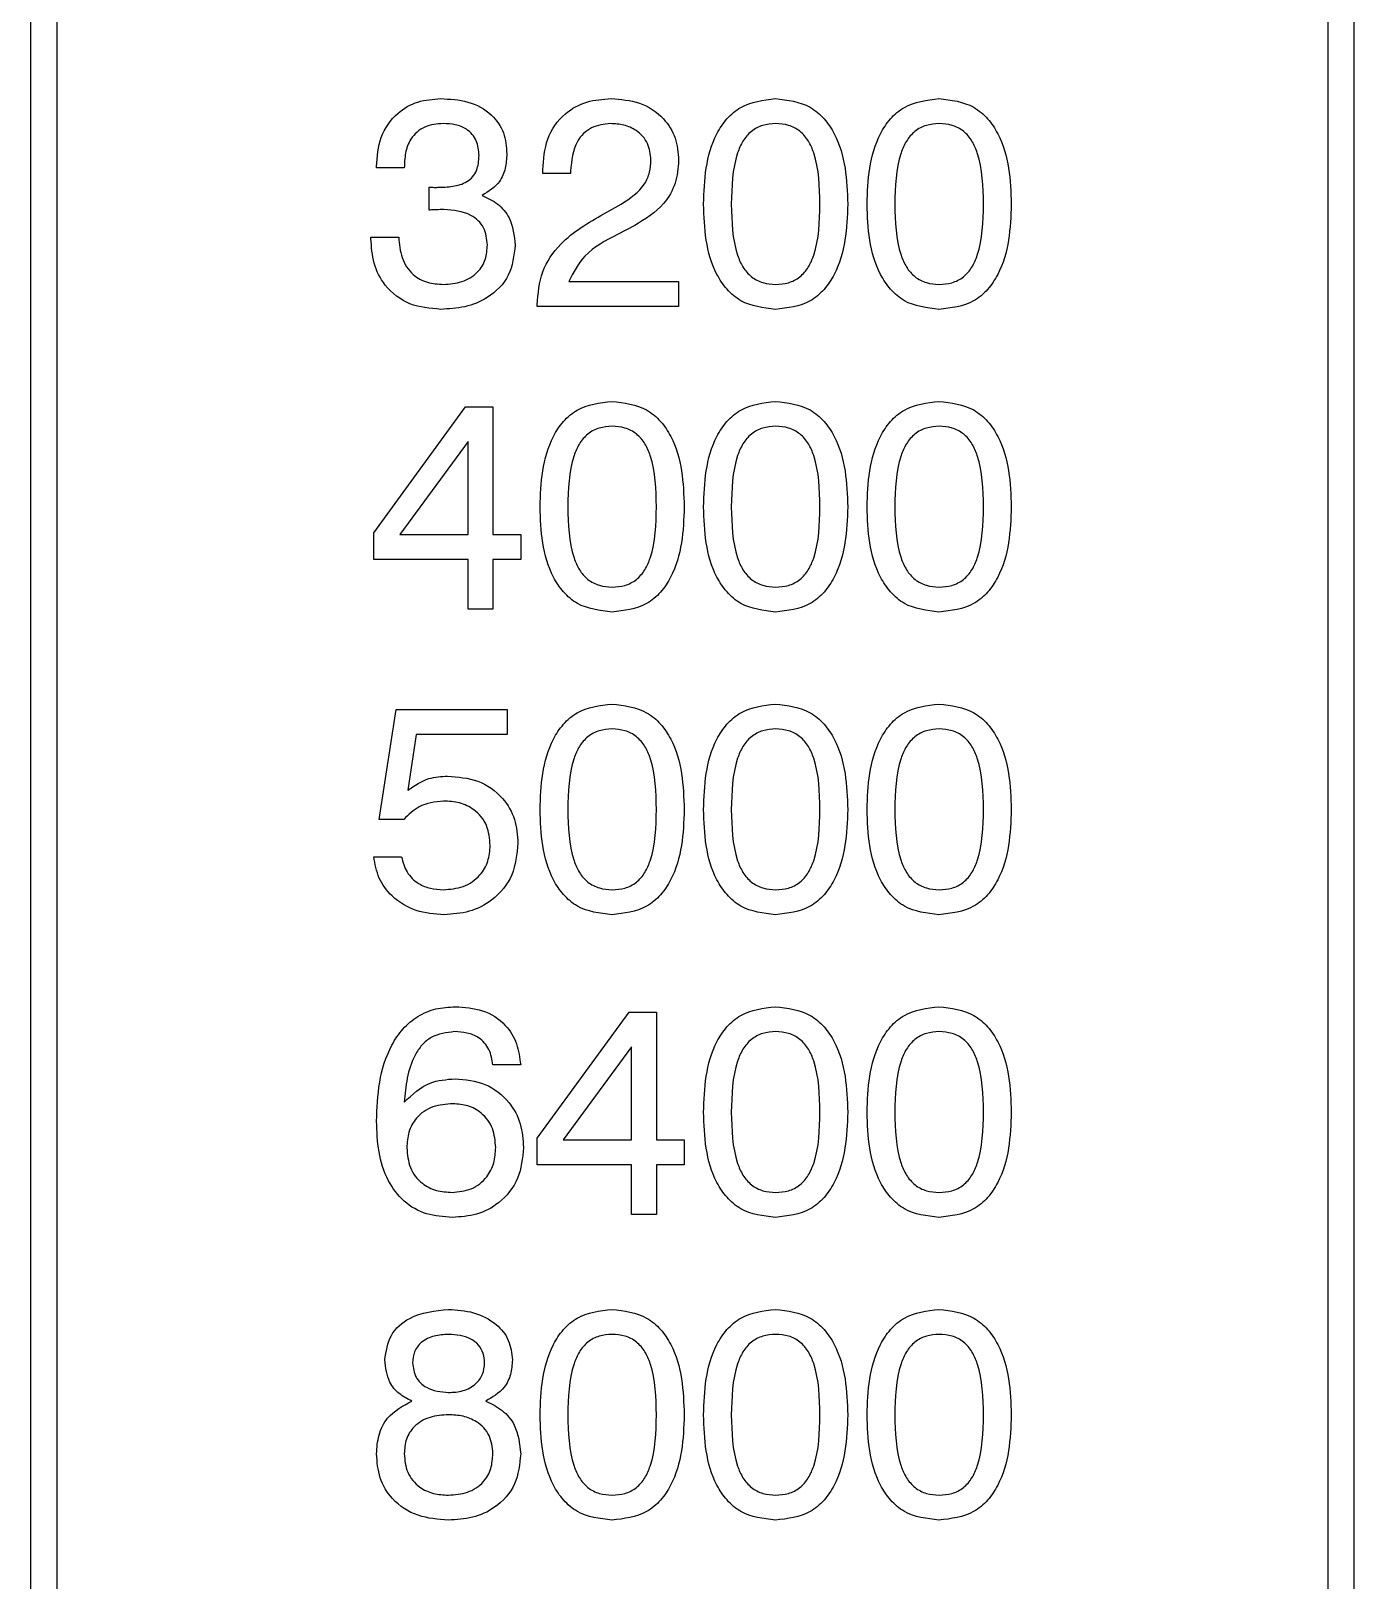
# Model space of a CAD drawing. Header units: millimetres. Extents: x -684 to 5961, y -1281 to 2539.
# Drawn here: x 2801.79 to 2817.09, y -495.49 to -477.58 of the extents above; entities that cross this region are included whole.
import ezdxf

# ---------------------------------------------------------------- set-up
doc = ezdxf.new("R2010")
doc.units = ezdxf.units.MM
doc.header["$LTSCALE"] = 5
doc.header["$MEASUREMENT"] = 0
doc.layers.get('0').update_dxf_attribs({"linetype": 'CONTINUOUS'})

msp = doc.modelspace()

# ---------------------------------------------------------------- linework, layer by layer
for p, q in [((2817.092, -513.765), (2817.092, -451.465)), ((2801.792, -513.465), (2801.792, -456.265)), ((2802.092, -456.265), (2802.092, -513.465)), ((2816.792, -513.465), (2816.792, -456.265)), ((2805.788, -479.162), (2805.788, -479.145)), ((2806.109, -479.162), (2805.788, -479.162)), ((2807.711, -479.226), (2807.711, -479.185)), ((2808.032, -479.226), (2807.711, -479.226)), ((2808.032, -479.198), (2808.032, -479.226)), ((2806.395, -479.65), (2806.397, -479.383)), ((2806.407, -479.649), (2806.395, -479.65)), ((2808.416, -479.693), (2808.616, -479.581)), ((2808.774, -479.828), (2808.575, -479.931)), ((2805.724, -479.963), (2806.045, -479.963)), ((2805.724, -479.981), (2805.724, -479.963)), ((2808.01, -480.476), (2809.282, -480.476)), ((2809.282, -480.476), (2809.282, -480.765)), ((2807.647, -480.765), (2807.647, -480.745)), ((2809.282, -480.765), (2807.647, -480.765)), ((2805.756, -483.382), (2806.817, -481.925)), ((2806.817, -481.925), (2807.134, -481.925)), ((2807.134, -481.925), (2807.134, -483.399)), ((2806.846, -482.326), (2806.057, -483.399)), ((2806.846, -483.399), (2806.846, -482.326)), ((2805.756, -483.688), (2805.756, -483.382)), ((2806.057, -483.399), (2806.846, -483.399)), ((2807.134, -483.399), (2807.455, -483.399)), ((2807.455, -483.399), (2807.455, -483.688)), ((2806.846, -483.688), (2805.756, -483.688)), ((2806.846, -484.265), (2806.846, -483.688)), ((2807.134, -483.688), (2807.134, -484.265)), ((2807.455, -483.688), (2807.134, -483.688)), ((2807.134, -484.265), (2806.846, -484.265)), ((2805.82, -486.695), (2806.016, -485.425)), ((2806.016, -485.425), (2807.298, -485.425)), ((2807.298, -485.425), (2807.298, -485.713)), ((2806.247, -485.713), (2806.15, -486.356)), ((2807.298, -485.713), (2806.247, -485.713)), ((2806.104, -486.695), (2805.82, -486.695)), ((2805.756, -487.126), (2806.077, -487.126)), ((2807.647, -490.382), (2808.708, -488.925)), ((2808.708, -488.925), (2809.025, -488.925)), ((2809.025, -488.925), (2809.025, -490.399)), ((2808.737, -489.326), (2807.948, -490.399)), ((2808.737, -490.399), (2808.737, -489.326)), ((2807.455, -489.534), (2807.134, -489.534)), ((2807.647, -490.688), (2807.647, -490.382)), ((2807.948, -490.399), (2808.737, -490.399)), ((2809.025, -490.399), (2809.346, -490.399)), ((2809.346, -490.399), (2809.346, -490.688)), ((2808.737, -490.688), (2807.647, -490.688)), ((2808.737, -491.265), (2808.737, -490.688)), ((2809.025, -490.688), (2809.025, -491.265)), ((2809.346, -490.688), (2809.025, -490.688)), ((2809.025, -491.265), (2808.737, -491.265))]:
    msp.add_line(p, q)
for points, knots in [([(2805.788, -479.145), (2805.797, -479.031), (2805.814, -478.802), (2806.001, -478.529), (2806.261, -478.38), (2806.441, -478.367), (2806.53, -478.361)], [0, 0, 0, 0, 0.280379, 0.559424, 0.779374, 1, 1, 1, 1]), ([(2806.53, -478.361), (2806.636, -478.366), (2806.847, -478.377), (2807.117, -478.518), (2807.276, -478.751), (2807.288, -478.917), (2807.295, -479.001)], [0, 0, 0, 0, 0.280903, 0.5601602, 0.7797064, 1, 1, 1, 1]), ([(2807.711, -479.185), (2807.72, -479.063), (2807.737, -478.821), (2807.938, -478.533), (2808.216, -478.38), (2808.406, -478.367), (2808.501, -478.361)], [0, 0, 0, 0, 0.280418, 0.559343, 0.77933, 1, 1, 1, 1]), ([(2808.501, -478.361), (2808.613, -478.369), (2808.836, -478.385), (2809.104, -478.563), (2809.261, -478.811), (2809.275, -478.986), (2809.282, -479.073)], [0, 0, 0, 0, 0.280426, 0.559687, 0.779583, 1, 1, 1, 1]), ([(2809.57, -479.581), (2809.575, -479.442), (2809.584, -479.164), (2809.68, -478.823), (2809.833, -478.589), (2810.048, -478.403), (2810.26, -478.378), (2810.401, -478.361)], [0, 0, 0, 0, 0.25095, 0.501238, 0.626585, 0.75176, 1, 1, 1, 1]), ([(2810.401, -478.361), (2810.542, -478.377), (2810.755, -478.402), (2810.971, -478.588), (2811.126, -478.821), (2811.223, -479.164), (2811.232, -479.442), (2811.237, -479.581)], [0, 0, 0, 0, 0.2483197, 0.3734886, 0.4988257, 0.7490574, 1, 1, 1, 1]), ([(2811.461, -479.581), (2811.466, -479.442), (2811.475, -479.164), (2811.571, -478.823), (2811.724, -478.589), (2811.939, -478.403), (2812.151, -478.378), (2812.292, -478.361)], [0, 0, 0, 0, 0.25095, 0.501238, 0.626585, 0.75176, 1, 1, 1, 1]), ([(2812.292, -478.361), (2812.433, -478.377), (2812.646, -478.402), (2812.862, -478.588), (2813.017, -478.821), (2813.114, -479.164), (2813.123, -479.442), (2813.128, -479.581)], [0, 0, 0, 0, 0.24832, 0.373489, 0.498826, 0.749057, 1, 1, 1, 1]), ([(2806.561, -478.649), (2806.487, -478.655), (2806.34, -478.665), (2806.178, -478.81), (2806.116, -478.99), (2806.111, -479.105), (2806.109, -479.162)], [0, 0, 0, 0, 0.2802023, 0.5580253, 0.7786557, 1, 1, 1, 1]), ([(2806.974, -479.02), (2806.969, -478.961), (2806.96, -478.842), (2806.844, -478.71), (2806.7, -478.656), (2806.607, -478.652), (2806.561, -478.649)], [0, 0, 0, 0, 0.279973, 0.558282, 0.778793, 1, 1, 1, 1]), ([(2808.494, -478.649), (2808.418, -478.657), (2808.265, -478.674), (2808.061, -478.881), (2808.043, -479.078), (2808.032, -479.198)], [0, 0, 0, 0, 0.280554, 0.560287, 1, 1, 1, 1]), ([(2808.961, -479.071), (2808.954, -479.004), (2808.941, -478.871), (2808.808, -478.728), (2808.651, -478.658), (2808.546, -478.652), (2808.494, -478.649)], [0, 0, 0, 0, 0.279581, 0.558527, 0.779022, 1, 1, 1, 1]), ([(2810.404, -478.649), (2810.353, -478.653), (2810.253, -478.66), (2810.117, -478.732), (2810.019, -478.849), (2809.901, -479.126), (2809.895, -479.379), (2809.891, -479.581)], [0, 0, 0, 0, 0.125077, 0.249857, 0.374791, 0.500055, 1, 1, 1, 1]), ([(2810.916, -479.581), (2810.912, -479.379), (2810.906, -479.126), (2810.789, -478.848), (2810.691, -478.731), (2810.554, -478.659), (2810.454, -478.653), (2810.404, -478.649)], [0, 0, 0, 0, 0.499905, 0.625168, 0.750087, 0.874874, 1, 1, 1, 1]), ([(2812.295, -478.649), (2812.244, -478.653), (2812.144, -478.66), (2812.008, -478.732), (2811.91, -478.849), (2811.792, -479.126), (2811.786, -479.379), (2811.782, -479.581)], [0, 0, 0, 0, 0.125077, 0.249857, 0.374791, 0.500055, 1, 1, 1, 1]), ([(2812.807, -479.581), (2812.803, -479.379), (2812.797, -479.126), (2812.68, -478.848), (2812.582, -478.731), (2812.445, -478.659), (2812.345, -478.653), (2812.295, -478.649)], [0, 0, 0, 0, 0.499905, 0.625168, 0.750087, 0.874874, 1, 1, 1, 1]), ([(2806.497, -479.386), (2806.554, -479.385), (2806.67, -479.381), (2806.813, -479.342), (2806.903, -479.267), (2806.964, -479.166), (2806.97, -479.079), (2806.974, -479.02)], [0, 0, 0, 0, 0.2507858, 0.5005292, 0.62557, 0.7505943, 1, 1, 1, 1]), ([(2807.295, -479.001), (2807.291, -479.056), (2807.285, -479.167), (2807.207, -479.356), (2807.084, -479.433), (2807.009, -479.481)], [0, 0, 0, 0, 0.281418, 0.562234, 1, 1, 1, 1]), ([(2808.616, -479.581), (2808.72, -479.513), (2808.864, -479.418), (2808.952, -479.214), (2808.958, -479.119), (2808.961, -479.071)], [0, 0, 0, 0, 0.558122, 0.779032, 1, 1, 1, 1]), ([(2809.282, -479.073), (2809.275, -479.163), (2809.26, -479.343), (2809.093, -479.63), (2808.895, -479.753), (2808.774, -479.828)], [0, 0, 0, 0, 0.280304, 0.56021, 1, 1, 1, 1]), ([(2806.397, -479.383), (2806.415, -479.385), (2806.449, -479.387), (2806.482, -479.387), (2806.497, -479.386)], [0, 0, 0, 0, 0.559971, 1, 1, 1, 1]), ([(2807.009, -479.481), (2807.072, -479.509), (2807.198, -479.567), (2807.361, -479.765), (2807.38, -479.945), (2807.391, -480.054)], [0, 0, 0, 0, 0.280902, 0.561113, 1, 1, 1, 1]), ([(2806.567, -479.643), (2806.537, -479.644), (2806.484, -479.645), (2806.43, -479.648), (2806.407, -479.649)], [0, 0, 0, 0, 0.559986, 1, 1, 1, 1]), ([(2807.07, -480.052), (2807.063, -479.983), (2807.048, -479.844), (2806.855, -479.664), (2806.676, -479.651), (2806.567, -479.643)], [0, 0, 0, 0, 0.280265, 0.55972, 1, 1, 1, 1]), ([(2810.401, -480.797), (2810.26, -480.78), (2810.049, -480.756), (2809.834, -480.57), (2809.68, -480.338), (2809.584, -479.997), (2809.575, -479.72), (2809.57, -479.581)], [0, 0, 0, 0, 0.248318, 0.373488, 0.498815, 0.749079, 1, 1, 1, 1]), ([(2809.891, -479.581), (2809.895, -479.783), (2809.901, -480.035), (2810.019, -480.311), (2810.118, -480.427), (2810.254, -480.498), (2810.354, -480.505), (2810.404, -480.508)], [0, 0, 0, 0, 0.4999, 0.625162, 0.750085, 0.874883, 1, 1, 1, 1]), ([(2811.237, -479.581), (2811.232, -479.72), (2811.222, -479.998), (2811.125, -480.339), (2810.971, -480.572), (2810.754, -480.757), (2810.542, -480.781), (2810.401, -480.797)], [0, 0, 0, 0, 0.2509043, 0.5011052, 0.6264325, 0.7516211, 1, 1, 1, 1]), ([(2810.404, -480.508), (2810.454, -480.505), (2810.553, -480.499), (2810.69, -480.428), (2810.788, -480.312), (2810.906, -480.035), (2810.912, -479.783), (2810.916, -479.581)], [0, 0, 0, 0, 0.125106, 0.249966, 0.3749, 0.500145, 1, 1, 1, 1]), ([(2812.292, -480.797), (2812.151, -480.78), (2811.94, -480.756), (2811.725, -480.57), (2811.571, -480.338), (2811.475, -479.997), (2811.466, -479.72), (2811.461, -479.581)], [0, 0, 0, 0, 0.248318, 0.373488, 0.498815, 0.749079, 1, 1, 1, 1]), ([(2811.782, -479.581), (2811.786, -479.783), (2811.792, -480.035), (2811.91, -480.311), (2812.009, -480.427), (2812.145, -480.498), (2812.245, -480.505), (2812.295, -480.508)], [0, 0, 0, 0, 0.4999, 0.625162, 0.750085, 0.874883, 1, 1, 1, 1]), ([(2813.128, -479.581), (2813.123, -479.72), (2813.113, -479.998), (2813.016, -480.339), (2812.862, -480.572), (2812.645, -480.757), (2812.433, -480.781), (2812.292, -480.797)], [0, 0, 0, 0, 0.2509043, 0.5011052, 0.6264325, 0.7516211, 1, 1, 1, 1]), ([(2812.295, -480.508), (2812.345, -480.505), (2812.444, -480.499), (2812.581, -480.428), (2812.679, -480.312), (2812.797, -480.035), (2812.803, -479.783), (2812.807, -479.581)], [0, 0, 0, 0, 0.125106, 0.249966, 0.3749, 0.500145, 1, 1, 1, 1]), ([(2807.647, -480.745), (2807.657, -480.615), (2807.677, -480.355), (2807.95, -479.961), (2808.239, -479.795), (2808.416, -479.693)], [0, 0, 0, 0, 0.279996, 0.559198, 1, 1, 1, 1]), ([(2806.53, -480.797), (2806.408, -480.786), (2806.165, -480.766), (2805.885, -480.55), (2805.742, -480.267), (2805.73, -480.076), (2805.724, -479.981)], [0, 0, 0, 0, 0.2801162, 0.5590037, 0.7791965, 1, 1, 1, 1]), ([(2806.045, -479.963), (2806.051, -480.043), (2806.065, -480.201), (2806.189, -480.397), (2806.374, -480.497), (2806.499, -480.504), (2806.561, -480.508)], [0, 0, 0, 0, 0.280691, 0.559402, 0.779276, 1, 1, 1, 1]), ([(2808.575, -479.931), (2808.437, -480.002), (2808.192, -480.128), (2808.065, -480.37), (2808.01, -480.476)], [0, 0, 0, 0, 0.562606, 1, 1, 1, 1]), ([(2807.391, -480.054), (2807.377, -480.175), (2807.35, -480.416), (2807.1, -480.666), (2806.812, -480.782), (2806.624, -480.792), (2806.53, -480.797)], [0, 0, 0, 0, 0.279361, 0.558332, 0.778914, 1, 1, 1, 1]), ([(2806.561, -480.508), (2806.634, -480.504), (2806.778, -480.494), (2806.958, -480.386), (2807.058, -480.223), (2807.066, -480.109), (2807.07, -480.052)], [0, 0, 0, 0, 0.280664, 0.559761, 0.779533, 1, 1, 1, 1]), ([(2807.679, -483.081), (2807.684, -482.942), (2807.693, -482.664), (2807.789, -482.323), (2807.942, -482.089), (2808.157, -481.903), (2808.369, -481.878), (2808.51, -481.861)], [0, 0, 0, 0, 0.25095, 0.501238, 0.626585, 0.75176, 1, 1, 1, 1]), ([(2808.51, -481.861), (2808.651, -481.877), (2808.864, -481.902), (2809.08, -482.088), (2809.235, -482.321), (2809.332, -482.664), (2809.341, -482.942), (2809.346, -483.081)], [0, 0, 0, 0, 0.2483197, 0.3734886, 0.4988257, 0.7490574, 1, 1, 1, 1]), ([(2809.57, -483.081), (2809.575, -482.942), (2809.584, -482.664), (2809.68, -482.323), (2809.833, -482.089), (2810.048, -481.903), (2810.26, -481.878), (2810.401, -481.861)], [0, 0, 0, 0, 0.25095, 0.501238, 0.626585, 0.75176, 1, 1, 1, 1]), ([(2810.401, -481.861), (2810.542, -481.877), (2810.755, -481.902), (2810.971, -482.088), (2811.126, -482.321), (2811.223, -482.664), (2811.232, -482.942), (2811.237, -483.081)], [0, 0, 0, 0, 0.24832, 0.373489, 0.498826, 0.749057, 1, 1, 1, 1]), ([(2811.461, -483.081), (2811.466, -482.942), (2811.475, -482.664), (2811.571, -482.323), (2811.724, -482.089), (2811.939, -481.903), (2812.151, -481.878), (2812.292, -481.861)], [0, 0, 0, 0, 0.25095, 0.501238, 0.626585, 0.75176, 1, 1, 1, 1]), ([(2812.292, -481.861), (2812.433, -481.877), (2812.646, -481.902), (2812.862, -482.088), (2813.017, -482.321), (2813.114, -482.664), (2813.123, -482.942), (2813.128, -483.081)], [0, 0, 0, 0, 0.24832, 0.373489, 0.498826, 0.749057, 1, 1, 1, 1]), ([(2808.513, -482.149), (2808.462, -482.153), (2808.362, -482.16), (2808.226, -482.232), (2808.128, -482.349), (2808.01, -482.626), (2808.004, -482.879), (2808, -483.081)], [0, 0, 0, 0, 0.125077, 0.249857, 0.374791, 0.500055, 1, 1, 1, 1]), ([(2809.025, -483.081), (2809.021, -482.879), (2809.015, -482.626), (2808.898, -482.348), (2808.8, -482.231), (2808.663, -482.159), (2808.563, -482.153), (2808.513, -482.149)], [0, 0, 0, 0, 0.4999053, 0.6251684, 0.7500875, 0.8748739, 1, 1, 1, 1]), ([(2810.404, -482.149), (2810.353, -482.153), (2810.253, -482.16), (2810.117, -482.232), (2810.019, -482.349), (2809.901, -482.626), (2809.895, -482.879), (2809.891, -483.081)], [0, 0, 0, 0, 0.125077, 0.249857, 0.374791, 0.500055, 1, 1, 1, 1]), ([(2810.916, -483.081), (2810.912, -482.879), (2810.906, -482.626), (2810.789, -482.348), (2810.691, -482.231), (2810.554, -482.159), (2810.454, -482.153), (2810.404, -482.149)], [0, 0, 0, 0, 0.499905, 0.625168, 0.750087, 0.874874, 1, 1, 1, 1]), ([(2812.295, -482.149), (2812.244, -482.153), (2812.144, -482.16), (2812.008, -482.232), (2811.91, -482.349), (2811.792, -482.626), (2811.786, -482.879), (2811.782, -483.081)], [0, 0, 0, 0, 0.125077, 0.249857, 0.374791, 0.500055, 1, 1, 1, 1]), ([(2812.807, -483.081), (2812.803, -482.879), (2812.797, -482.626), (2812.68, -482.348), (2812.582, -482.231), (2812.445, -482.159), (2812.345, -482.153), (2812.295, -482.149)], [0, 0, 0, 0, 0.499905, 0.625168, 0.750087, 0.874874, 1, 1, 1, 1]), ([(2808.51, -484.297), (2808.369, -484.28), (2808.158, -484.256), (2807.943, -484.07), (2807.789, -483.838), (2807.693, -483.497), (2807.684, -483.22), (2807.679, -483.081)], [0, 0, 0, 0, 0.248318, 0.373488, 0.498815, 0.749079, 1, 1, 1, 1]), ([(2808, -483.081), (2808.004, -483.283), (2808.01, -483.535), (2808.128, -483.811), (2808.227, -483.927), (2808.363, -483.998), (2808.463, -484.005), (2808.513, -484.008)], [0, 0, 0, 0, 0.4999, 0.625162, 0.750085, 0.874883, 1, 1, 1, 1]), ([(2809.346, -483.081), (2809.341, -483.22), (2809.331, -483.498), (2809.234, -483.839), (2809.08, -484.072), (2808.863, -484.257), (2808.651, -484.281), (2808.51, -484.297)], [0, 0, 0, 0, 0.250904, 0.501105, 0.626433, 0.751621, 1, 1, 1, 1]), ([(2808.513, -484.008), (2808.562, -484.005), (2808.662, -483.999), (2808.799, -483.928), (2808.897, -483.812), (2809.015, -483.535), (2809.021, -483.283), (2809.025, -483.081)], [0, 0, 0, 0, 0.125106, 0.249966, 0.3749, 0.500145, 1, 1, 1, 1]), ([(2810.401, -484.297), (2810.26, -484.28), (2810.049, -484.256), (2809.834, -484.07), (2809.68, -483.838), (2809.584, -483.497), (2809.575, -483.22), (2809.57, -483.081)], [0, 0, 0, 0, 0.2483184, 0.373488, 0.4988149, 0.7490793, 1, 1, 1, 1]), ([(2809.891, -483.081), (2809.895, -483.283), (2809.901, -483.535), (2810.019, -483.811), (2810.118, -483.927), (2810.254, -483.998), (2810.354, -484.005), (2810.404, -484.008)], [0, 0, 0, 0, 0.4999, 0.625162, 0.750085, 0.874883, 1, 1, 1, 1]), ([(2811.237, -483.081), (2811.232, -483.22), (2811.222, -483.498), (2811.125, -483.839), (2810.971, -484.072), (2810.754, -484.257), (2810.542, -484.281), (2810.401, -484.297)], [0, 0, 0, 0, 0.250904, 0.501105, 0.626433, 0.751621, 1, 1, 1, 1]), ([(2810.404, -484.008), (2810.454, -484.005), (2810.553, -483.999), (2810.69, -483.928), (2810.788, -483.812), (2810.906, -483.535), (2810.912, -483.283), (2810.916, -483.081)], [0, 0, 0, 0, 0.125106, 0.249966, 0.3749, 0.500145, 1, 1, 1, 1]), ([(2812.292, -484.297), (2812.151, -484.28), (2811.94, -484.256), (2811.725, -484.07), (2811.571, -483.838), (2811.475, -483.497), (2811.466, -483.22), (2811.461, -483.081)], [0, 0, 0, 0, 0.248318, 0.373488, 0.498815, 0.749079, 1, 1, 1, 1]), ([(2811.782, -483.081), (2811.786, -483.283), (2811.792, -483.535), (2811.91, -483.811), (2812.009, -483.927), (2812.145, -483.998), (2812.245, -484.005), (2812.295, -484.008)], [0, 0, 0, 0, 0.4999, 0.625162, 0.750085, 0.874883, 1, 1, 1, 1]), ([(2813.128, -483.081), (2813.123, -483.22), (2813.113, -483.498), (2813.016, -483.839), (2812.862, -484.072), (2812.645, -484.257), (2812.433, -484.281), (2812.292, -484.297)], [0, 0, 0, 0, 0.2509043, 0.5011052, 0.6264325, 0.7516211, 1, 1, 1, 1]), ([(2812.295, -484.008), (2812.345, -484.005), (2812.444, -483.999), (2812.581, -483.928), (2812.679, -483.812), (2812.797, -483.535), (2812.803, -483.283), (2812.807, -483.081)], [0, 0, 0, 0, 0.125106, 0.249966, 0.3749, 0.500145, 1, 1, 1, 1]), ([(2807.679, -486.581), (2807.684, -486.442), (2807.693, -486.164), (2807.789, -485.823), (2807.942, -485.589), (2808.157, -485.403), (2808.369, -485.378), (2808.51, -485.361)], [0, 0, 0, 0, 0.2509496, 0.5012375, 0.6265852, 0.7517598, 1, 1, 1, 1]), ([(2808.51, -485.361), (2808.651, -485.377), (2808.864, -485.402), (2809.08, -485.588), (2809.235, -485.821), (2809.332, -486.164), (2809.341, -486.442), (2809.346, -486.581)], [0, 0, 0, 0, 0.24832, 0.373489, 0.498826, 0.749057, 1, 1, 1, 1]), ([(2809.57, -486.581), (2809.575, -486.442), (2809.584, -486.164), (2809.68, -485.823), (2809.833, -485.589), (2810.048, -485.403), (2810.26, -485.378), (2810.401, -485.361)], [0, 0, 0, 0, 0.25095, 0.501238, 0.626585, 0.75176, 1, 1, 1, 1]), ([(2810.401, -485.361), (2810.542, -485.377), (2810.755, -485.402), (2810.971, -485.588), (2811.126, -485.821), (2811.223, -486.164), (2811.232, -486.442), (2811.237, -486.581)], [0, 0, 0, 0, 0.24832, 0.373489, 0.498826, 0.749057, 1, 1, 1, 1]), ([(2811.461, -486.581), (2811.466, -486.442), (2811.475, -486.164), (2811.571, -485.823), (2811.724, -485.589), (2811.939, -485.403), (2812.151, -485.378), (2812.292, -485.361)], [0, 0, 0, 0, 0.25095, 0.501238, 0.626585, 0.75176, 1, 1, 1, 1]), ([(2812.292, -485.361), (2812.433, -485.377), (2812.646, -485.402), (2812.862, -485.588), (2813.017, -485.821), (2813.114, -486.164), (2813.123, -486.442), (2813.128, -486.581)], [0, 0, 0, 0, 0.24832, 0.373489, 0.498826, 0.749057, 1, 1, 1, 1]), ([(2808.513, -485.649), (2808.462, -485.653), (2808.362, -485.66), (2808.226, -485.732), (2808.128, -485.849), (2808.01, -486.126), (2808.004, -486.379), (2808, -486.581)], [0, 0, 0, 0, 0.125077, 0.249857, 0.374791, 0.500055, 1, 1, 1, 1]), ([(2809.025, -486.581), (2809.021, -486.379), (2809.015, -486.126), (2808.898, -485.848), (2808.8, -485.731), (2808.663, -485.659), (2808.563, -485.653), (2808.513, -485.649)], [0, 0, 0, 0, 0.499905, 0.625168, 0.750087, 0.874874, 1, 1, 1, 1]), ([(2810.404, -485.649), (2810.353, -485.653), (2810.253, -485.66), (2810.117, -485.732), (2810.019, -485.849), (2809.901, -486.126), (2809.895, -486.379), (2809.891, -486.581)], [0, 0, 0, 0, 0.125077, 0.249857, 0.374791, 0.500055, 1, 1, 1, 1]), ([(2810.916, -486.581), (2810.912, -486.379), (2810.906, -486.126), (2810.789, -485.848), (2810.691, -485.731), (2810.554, -485.659), (2810.454, -485.653), (2810.404, -485.649)], [0, 0, 0, 0, 0.499905, 0.625168, 0.750087, 0.874874, 1, 1, 1, 1]), ([(2812.295, -485.649), (2812.244, -485.653), (2812.144, -485.66), (2812.008, -485.732), (2811.91, -485.849), (2811.792, -486.126), (2811.786, -486.379), (2811.782, -486.581)], [0, 0, 0, 0, 0.125077, 0.249857, 0.374791, 0.500055, 1, 1, 1, 1]), ([(2812.807, -486.581), (2812.803, -486.379), (2812.797, -486.126), (2812.68, -485.848), (2812.582, -485.731), (2812.445, -485.659), (2812.345, -485.653), (2812.295, -485.649)], [0, 0, 0, 0, 0.4999053, 0.6251684, 0.7500875, 0.8748739, 1, 1, 1, 1]), ([(2806.15, -486.356), (2806.228, -486.303), (2806.368, -486.208), (2806.536, -486.199), (2806.61, -486.194)], [0, 0, 0, 0, 0.558781, 1, 1, 1, 1]), ([(2806.61, -486.194), (2806.729, -486.204), (2806.967, -486.222), (2807.247, -486.421), (2807.403, -486.69), (2807.416, -486.877), (2807.423, -486.97)], [0, 0, 0, 0, 0.280318, 0.559441, 0.779445, 1, 1, 1, 1]), ([(2806.564, -486.483), (2806.464, -486.494), (2806.286, -486.514), (2806.159, -486.64), (2806.104, -486.695)], [0, 0, 0, 0, 0.559183, 1, 1, 1, 1]), ([(2807.102, -486.996), (2807.095, -486.917), (2807.082, -486.759), (2806.936, -486.581), (2806.749, -486.493), (2806.626, -486.486), (2806.564, -486.483)], [0, 0, 0, 0, 0.28003, 0.558887, 0.779145, 1, 1, 1, 1]), ([(2808.51, -487.797), (2808.369, -487.78), (2808.158, -487.756), (2807.943, -487.57), (2807.789, -487.338), (2807.693, -486.997), (2807.684, -486.72), (2807.679, -486.581)], [0, 0, 0, 0, 0.248318, 0.373488, 0.498815, 0.749079, 1, 1, 1, 1]), ([(2808, -486.581), (2808.004, -486.783), (2808.01, -487.035), (2808.128, -487.311), (2808.227, -487.427), (2808.363, -487.498), (2808.463, -487.505), (2808.513, -487.508)], [0, 0, 0, 0, 0.4999, 0.625162, 0.750085, 0.874883, 1, 1, 1, 1]), ([(2809.346, -486.581), (2809.341, -486.72), (2809.331, -486.998), (2809.234, -487.339), (2809.08, -487.572), (2808.863, -487.757), (2808.651, -487.781), (2808.51, -487.797)], [0, 0, 0, 0, 0.250904, 0.501105, 0.626433, 0.751621, 1, 1, 1, 1]), ([(2808.513, -487.508), (2808.562, -487.505), (2808.662, -487.499), (2808.799, -487.428), (2808.897, -487.312), (2809.015, -487.035), (2809.021, -486.783), (2809.025, -486.581)], [0, 0, 0, 0, 0.125106, 0.249966, 0.3749, 0.500145, 1, 1, 1, 1]), ([(2810.401, -487.797), (2810.26, -487.78), (2810.049, -487.756), (2809.834, -487.57), (2809.68, -487.338), (2809.584, -486.997), (2809.575, -486.72), (2809.57, -486.581)], [0, 0, 0, 0, 0.248318, 0.373488, 0.498815, 0.749079, 1, 1, 1, 1]), ([(2809.891, -486.581), (2809.895, -486.783), (2809.901, -487.035), (2810.019, -487.311), (2810.118, -487.427), (2810.254, -487.498), (2810.354, -487.505), (2810.404, -487.508)], [0, 0, 0, 0, 0.4999, 0.625162, 0.750085, 0.874883, 1, 1, 1, 1]), ([(2811.237, -486.581), (2811.232, -486.72), (2811.222, -486.998), (2811.125, -487.339), (2810.971, -487.572), (2810.754, -487.757), (2810.542, -487.781), (2810.401, -487.797)], [0, 0, 0, 0, 0.2509043, 0.5011052, 0.6264325, 0.7516211, 1, 1, 1, 1]), ([(2810.404, -487.508), (2810.454, -487.505), (2810.553, -487.499), (2810.69, -487.428), (2810.788, -487.312), (2810.906, -487.035), (2810.912, -486.783), (2810.916, -486.581)], [0, 0, 0, 0, 0.125106, 0.249966, 0.3749, 0.500145, 1, 1, 1, 1]), ([(2812.292, -487.797), (2812.151, -487.78), (2811.94, -487.756), (2811.725, -487.57), (2811.571, -487.338), (2811.475, -486.997), (2811.466, -486.72), (2811.461, -486.581)], [0, 0, 0, 0, 0.248318, 0.373488, 0.498815, 0.749079, 1, 1, 1, 1]), ([(2811.782, -486.581), (2811.786, -486.783), (2811.792, -487.035), (2811.91, -487.311), (2812.009, -487.427), (2812.145, -487.498), (2812.245, -487.505), (2812.295, -487.508)], [0, 0, 0, 0, 0.4999, 0.625162, 0.750085, 0.874883, 1, 1, 1, 1]), ([(2813.128, -486.581), (2813.123, -486.72), (2813.113, -486.998), (2813.016, -487.339), (2812.862, -487.572), (2812.645, -487.757), (2812.433, -487.781), (2812.292, -487.797)], [0, 0, 0, 0, 0.250904, 0.501105, 0.626433, 0.751621, 1, 1, 1, 1]), ([(2812.295, -487.508), (2812.345, -487.505), (2812.444, -487.499), (2812.581, -487.428), (2812.679, -487.312), (2812.797, -487.035), (2812.803, -486.783), (2812.807, -486.581)], [0, 0, 0, 0, 0.125106, 0.249966, 0.3749, 0.500145, 1, 1, 1, 1]), ([(2806.56, -487.508), (2806.639, -487.502), (2806.797, -487.49), (2806.983, -487.36), (2807.088, -487.182), (2807.098, -487.058), (2807.102, -486.996)], [0, 0, 0, 0, 0.280299, 0.559508, 0.779459, 1, 1, 1, 1]), ([(2807.423, -486.97), (2807.411, -487.096), (2807.387, -487.347), (2807.155, -487.629), (2806.864, -487.777), (2806.667, -487.79), (2806.568, -487.797)], [0, 0, 0, 0, 0.279844, 0.558963, 0.779249, 1, 1, 1, 1]), ([(2806.568, -487.797), (2806.459, -487.789), (2806.241, -487.772), (2805.973, -487.61), (2805.801, -487.38), (2805.771, -487.211), (2805.756, -487.126)], [0, 0, 0, 0, 0.280335, 0.55975, 0.779719, 1, 1, 1, 1]), ([(2806.077, -487.126), (2806.093, -487.188), (2806.125, -487.311), (2806.259, -487.437), (2806.411, -487.5), (2806.51, -487.506), (2806.56, -487.508)], [0, 0, 0, 0, 0.2797266, 0.5588348, 0.7792471, 1, 1, 1, 1]), ([(2805.788, -490.185), (2805.794, -490.035), (2805.805, -489.733), (2805.917, -489.366), (2806.086, -489.113), (2806.26, -488.964), (2806.472, -488.874), (2806.623, -488.865), (2806.699, -488.861)], [0, 0, 0, 0, 0.2503165, 0.5000029, 0.6250964, 0.7500524, 0.8749403, 1, 1, 1, 1]), ([(2806.699, -488.861), (2806.805, -488.868), (2807.018, -488.881), (2807.279, -489.045), (2807.422, -489.285), (2807.444, -489.451), (2807.455, -489.534)], [0, 0, 0, 0, 0.280486, 0.559429, 0.779373, 1, 1, 1, 1]), ([(2809.57, -490.081), (2809.575, -489.942), (2809.584, -489.664), (2809.68, -489.323), (2809.833, -489.089), (2810.048, -488.903), (2810.26, -488.878), (2810.401, -488.861)], [0, 0, 0, 0, 0.2509496, 0.5012375, 0.6265852, 0.7517598, 1, 1, 1, 1]), ([(2810.401, -488.861), (2810.542, -488.877), (2810.755, -488.902), (2810.971, -489.088), (2811.126, -489.321), (2811.223, -489.664), (2811.232, -489.942), (2811.237, -490.081)], [0, 0, 0, 0, 0.24832, 0.373489, 0.498826, 0.749057, 1, 1, 1, 1]), ([(2811.461, -490.081), (2811.466, -489.942), (2811.475, -489.664), (2811.571, -489.323), (2811.724, -489.089), (2811.939, -488.903), (2812.151, -488.878), (2812.292, -488.861)], [0, 0, 0, 0, 0.25095, 0.501238, 0.626585, 0.75176, 1, 1, 1, 1]), ([(2812.292, -488.861), (2812.433, -488.877), (2812.646, -488.902), (2812.862, -489.088), (2813.017, -489.321), (2813.114, -489.664), (2813.123, -489.942), (2813.128, -490.081)], [0, 0, 0, 0, 0.24832, 0.373489, 0.498826, 0.749057, 1, 1, 1, 1]), ([(2806.691, -489.149), (2806.596, -489.16), (2806.454, -489.177), (2806.308, -489.301), (2806.204, -489.457), (2806.134, -489.685), (2806.117, -489.871), (2806.109, -489.964)], [0, 0, 0, 0, 0.248238, 0.373397, 0.498729, 0.749066, 1, 1, 1, 1]), ([(2807.134, -489.534), (2807.124, -489.473), (2807.104, -489.351), (2806.985, -489.215), (2806.835, -489.157), (2806.739, -489.152), (2806.691, -489.149)], [0, 0, 0, 0, 0.280255, 0.558916, 0.779109, 1, 1, 1, 1]), ([(2810.404, -489.149), (2810.353, -489.153), (2810.253, -489.16), (2810.117, -489.232), (2810.019, -489.349), (2809.901, -489.626), (2809.895, -489.879), (2809.891, -490.081)], [0, 0, 0, 0, 0.125077, 0.249857, 0.374791, 0.500055, 1, 1, 1, 1]), ([(2810.916, -490.081), (2810.912, -489.879), (2810.906, -489.626), (2810.789, -489.348), (2810.691, -489.231), (2810.554, -489.159), (2810.454, -489.153), (2810.404, -489.149)], [0, 0, 0, 0, 0.499905, 0.625168, 0.750087, 0.874874, 1, 1, 1, 1]), ([(2812.295, -489.149), (2812.244, -489.153), (2812.144, -489.16), (2812.008, -489.232), (2811.91, -489.349), (2811.792, -489.626), (2811.786, -489.879), (2811.782, -490.081)], [0, 0, 0, 0, 0.125077, 0.249857, 0.374791, 0.500055, 1, 1, 1, 1]), ([(2812.807, -490.081), (2812.803, -489.879), (2812.797, -489.626), (2812.68, -489.348), (2812.582, -489.231), (2812.445, -489.159), (2812.345, -489.153), (2812.295, -489.149)], [0, 0, 0, 0, 0.499905, 0.625168, 0.750087, 0.874874, 1, 1, 1, 1]), ([(2806.109, -489.964), (2806.202, -489.876), (2806.369, -489.719), (2806.596, -489.702), (2806.696, -489.694)], [0, 0, 0, 0, 0.5584155, 1, 1, 1, 1]), ([(2806.696, -489.694), (2806.815, -489.705), (2807.052, -489.726), (2807.323, -489.939), (2807.468, -490.211), (2807.481, -490.397), (2807.487, -490.49)], [0, 0, 0, 0, 0.279991, 0.559145, 0.779291, 1, 1, 1, 1]), ([(2806.671, -489.983), (2806.593, -489.988), (2806.436, -489.999), (2806.248, -490.127), (2806.15, -490.308), (2806.142, -490.43), (2806.138, -490.492)], [0, 0, 0, 0, 0.2805, 0.559297, 0.779276, 1, 1, 1, 1]), ([(2807.166, -490.489), (2807.16, -490.414), (2807.148, -490.264), (2807.019, -490.09), (2806.847, -489.995), (2806.73, -489.987), (2806.671, -489.983)], [0, 0, 0, 0, 0.280272, 0.559305, 0.779358, 1, 1, 1, 1]), ([(2806.664, -491.297), (2806.564, -491.29), (2806.363, -491.276), (2806.093, -491.125), (2805.901, -490.864), (2805.801, -490.539), (2805.793, -490.303), (2805.788, -490.185)], [0, 0, 0, 0, 0.18674, 0.372864, 0.559271, 0.779389, 1, 1, 1, 1]), ([(2810.401, -491.297), (2810.26, -491.28), (2810.049, -491.256), (2809.834, -491.07), (2809.68, -490.838), (2809.584, -490.497), (2809.575, -490.22), (2809.57, -490.081)], [0, 0, 0, 0, 0.248318, 0.373488, 0.498815, 0.749079, 1, 1, 1, 1]), ([(2809.891, -490.081), (2809.895, -490.283), (2809.901, -490.535), (2810.019, -490.811), (2810.118, -490.927), (2810.254, -490.998), (2810.354, -491.005), (2810.404, -491.008)], [0, 0, 0, 0, 0.4999, 0.625162, 0.750085, 0.874883, 1, 1, 1, 1]), ([(2811.237, -490.081), (2811.232, -490.22), (2811.222, -490.498), (2811.125, -490.839), (2810.971, -491.072), (2810.754, -491.257), (2810.542, -491.281), (2810.401, -491.297)], [0, 0, 0, 0, 0.2509043, 0.5011052, 0.6264325, 0.7516211, 1, 1, 1, 1]), ([(2810.404, -491.008), (2810.454, -491.005), (2810.553, -490.999), (2810.69, -490.928), (2810.788, -490.812), (2810.906, -490.535), (2810.912, -490.283), (2810.916, -490.081)], [0, 0, 0, 0, 0.125106, 0.249966, 0.3749, 0.500145, 1, 1, 1, 1]), ([(2812.292, -491.297), (2812.151, -491.28), (2811.94, -491.256), (2811.725, -491.07), (2811.571, -490.838), (2811.475, -490.497), (2811.466, -490.22), (2811.461, -490.081)], [0, 0, 0, 0, 0.248318, 0.373488, 0.498815, 0.749079, 1, 1, 1, 1]), ([(2811.782, -490.081), (2811.786, -490.283), (2811.792, -490.535), (2811.91, -490.811), (2812.009, -490.927), (2812.145, -490.998), (2812.245, -491.005), (2812.295, -491.008)], [0, 0, 0, 0, 0.4999, 0.625162, 0.750085, 0.874883, 1, 1, 1, 1]), ([(2813.128, -490.081), (2813.123, -490.22), (2813.113, -490.498), (2813.016, -490.839), (2812.862, -491.072), (2812.645, -491.257), (2812.433, -491.281), (2812.292, -491.297)], [0, 0, 0, 0, 0.250904, 0.501105, 0.626433, 0.751621, 1, 1, 1, 1]), ([(2812.295, -491.008), (2812.345, -491.005), (2812.444, -490.999), (2812.581, -490.928), (2812.679, -490.812), (2812.797, -490.535), (2812.803, -490.283), (2812.807, -490.081)], [0, 0, 0, 0, 0.125106, 0.249966, 0.3749, 0.500145, 1, 1, 1, 1]), ([(2806.138, -490.492), (2806.145, -490.57), (2806.158, -490.726), (2806.296, -490.905), (2806.478, -490.997), (2806.599, -491.004), (2806.661, -491.008)], [0, 0, 0, 0, 0.28014, 0.559015, 0.77923, 1, 1, 1, 1]), ([(2806.661, -491.008), (2806.737, -491.001), (2806.891, -490.987), (2807.064, -490.847), (2807.155, -490.669), (2807.163, -490.549), (2807.166, -490.489)], [0, 0, 0, 0, 0.279951, 0.559039, 0.779253, 1, 1, 1, 1]), ([(2807.487, -490.49), (2807.476, -490.612), (2807.453, -490.856), (2807.231, -491.13), (2806.95, -491.278), (2806.76, -491.29), (2806.664, -491.297)], [0, 0, 0, 0, 0.279928, 0.559084, 0.779258, 1, 1, 1, 1]), ([(2805.884, -492.945), (2805.898, -492.846), (2805.927, -492.648), (2806.21, -492.402), (2806.464, -492.376), (2806.619, -492.361)], [0, 0, 0, 0, 0.279648, 0.559985, 1, 1, 1, 1]), ([(2806.619, -492.361), (2806.718, -492.367), (2806.915, -492.379), (2807.165, -492.508), (2807.334, -492.711), (2807.35, -492.867), (2807.359, -492.945)], [0, 0, 0, 0, 0.280861, 0.56059, 0.780288, 1, 1, 1, 1]), ([(2807.679, -493.581), (2807.684, -493.442), (2807.693, -493.164), (2807.789, -492.823), (2807.942, -492.589), (2808.157, -492.403), (2808.369, -492.378), (2808.51, -492.361)], [0, 0, 0, 0, 0.25095, 0.501238, 0.626585, 0.75176, 1, 1, 1, 1]), ([(2808.51, -492.361), (2808.651, -492.377), (2808.864, -492.402), (2809.08, -492.588), (2809.235, -492.821), (2809.332, -493.164), (2809.341, -493.442), (2809.346, -493.581)], [0, 0, 0, 0, 0.2483197, 0.3734886, 0.4988257, 0.7490574, 1, 1, 1, 1]), ([(2809.57, -493.581), (2809.575, -493.442), (2809.584, -493.164), (2809.68, -492.823), (2809.833, -492.589), (2810.048, -492.403), (2810.26, -492.378), (2810.401, -492.361)], [0, 0, 0, 0, 0.25095, 0.501238, 0.626585, 0.75176, 1, 1, 1, 1]), ([(2810.401, -492.361), (2810.542, -492.377), (2810.755, -492.402), (2810.971, -492.588), (2811.126, -492.821), (2811.223, -493.164), (2811.232, -493.442), (2811.237, -493.581)], [0, 0, 0, 0, 0.24832, 0.373489, 0.498826, 0.749057, 1, 1, 1, 1]), ([(2811.461, -493.581), (2811.466, -493.442), (2811.475, -493.164), (2811.571, -492.823), (2811.724, -492.589), (2811.939, -492.403), (2812.151, -492.378), (2812.292, -492.361)], [0, 0, 0, 0, 0.25095, 0.501238, 0.626585, 0.75176, 1, 1, 1, 1]), ([(2812.292, -492.361), (2812.433, -492.377), (2812.646, -492.402), (2812.862, -492.588), (2813.017, -492.821), (2813.114, -493.164), (2813.123, -493.442), (2813.128, -493.581)], [0, 0, 0, 0, 0.24832, 0.373489, 0.498826, 0.749057, 1, 1, 1, 1]), ([(2806.621, -492.649), (2806.565, -492.652), (2806.453, -492.659), (2806.308, -492.727), (2806.216, -492.847), (2806.209, -492.936), (2806.205, -492.98)], [0, 0, 0, 0, 0.281051, 0.560499, 0.779909, 1, 1, 1, 1]), ([(2807.038, -492.98), (2807.035, -492.943), (2807.03, -492.868), (2806.971, -492.768), (2806.84, -492.666), (2806.711, -492.656), (2806.621, -492.649)], [0, 0, 0, 0, 0.187232, 0.374021, 0.561158, 1, 1, 1, 1]), ([(2808.513, -492.649), (2808.462, -492.653), (2808.362, -492.66), (2808.226, -492.732), (2808.128, -492.849), (2808.01, -493.126), (2808.004, -493.379), (2808, -493.581)], [0, 0, 0, 0, 0.125077, 0.249857, 0.374791, 0.500055, 1, 1, 1, 1]), ([(2809.025, -493.581), (2809.021, -493.379), (2809.015, -493.126), (2808.898, -492.848), (2808.8, -492.731), (2808.663, -492.659), (2808.563, -492.653), (2808.513, -492.649)], [0, 0, 0, 0, 0.499905, 0.625168, 0.750087, 0.874874, 1, 1, 1, 1]), ([(2810.404, -492.649), (2810.353, -492.653), (2810.253, -492.66), (2810.117, -492.732), (2810.019, -492.849), (2809.901, -493.126), (2809.895, -493.379), (2809.891, -493.581)], [0, 0, 0, 0, 0.125077, 0.249857, 0.374791, 0.500055, 1, 1, 1, 1]), ([(2810.916, -493.581), (2810.912, -493.379), (2810.906, -493.126), (2810.789, -492.848), (2810.691, -492.731), (2810.554, -492.659), (2810.454, -492.653), (2810.404, -492.649)], [0, 0, 0, 0, 0.499905, 0.625168, 0.750087, 0.874874, 1, 1, 1, 1]), ([(2812.295, -492.649), (2812.244, -492.653), (2812.144, -492.66), (2812.008, -492.732), (2811.91, -492.849), (2811.792, -493.126), (2811.786, -493.379), (2811.782, -493.581)], [0, 0, 0, 0, 0.125077, 0.249857, 0.374791, 0.500055, 1, 1, 1, 1]), ([(2812.807, -493.581), (2812.803, -493.379), (2812.797, -493.126), (2812.68, -492.848), (2812.582, -492.731), (2812.445, -492.659), (2812.345, -492.653), (2812.295, -492.649)], [0, 0, 0, 0, 0.4999053, 0.6251684, 0.7500875, 0.8748739, 1, 1, 1, 1]), ([(2806.196, -493.421), (2806.145, -493.395), (2806.045, -493.343), (2805.909, -493.182), (2805.894, -493.035), (2805.884, -492.945)], [0, 0, 0, 0, 0.281047, 0.561313, 1, 1, 1, 1]), ([(2806.205, -492.98), (2806.212, -493.037), (2806.227, -493.151), (2806.385, -493.299), (2806.532, -493.313), (2806.621, -493.322)], [0, 0, 0, 0, 0.279981, 0.560219, 1, 1, 1, 1]), ([(2806.621, -493.322), (2806.678, -493.319), (2806.791, -493.312), (2806.934, -493.235), (2807.025, -493.115), (2807.034, -493.025), (2807.038, -492.98)], [0, 0, 0, 0, 0.2807845, 0.5602525, 0.7799586, 1, 1, 1, 1]), ([(2807.359, -492.945), (2807.355, -493.001), (2807.348, -493.114), (2807.257, -493.302), (2807.129, -493.376), (2807.051, -493.421)], [0, 0, 0, 0, 0.281116, 0.561439, 1, 1, 1, 1]), ([(2805.788, -494.031), (2805.793, -493.958), (2805.803, -493.811), (2805.923, -493.567), (2806.093, -493.476), (2806.196, -493.421)], [0, 0, 0, 0, 0.281292, 0.561778, 1, 1, 1, 1]), ([(2807.051, -493.421), (2807.117, -493.452), (2807.249, -493.516), (2807.423, -493.725), (2807.443, -493.915), (2807.455, -494.031)], [0, 0, 0, 0, 0.280922, 0.561175, 1, 1, 1, 1]), ([(2806.619, -493.579), (2806.547, -493.583), (2806.404, -493.592), (2806.224, -493.697), (2806.121, -493.857), (2806.113, -493.971), (2806.109, -494.028)], [0, 0, 0, 0, 0.2807396, 0.5598997, 0.7796025, 1, 1, 1, 1]), ([(2807.134, -494.028), (2807.127, -493.955), (2807.112, -493.809), (2806.963, -493.657), (2806.79, -493.587), (2806.676, -493.582), (2806.619, -493.579)], [0, 0, 0, 0, 0.2795459, 0.5582759, 0.7788187, 1, 1, 1, 1]), ([(2808.51, -494.797), (2808.369, -494.78), (2808.158, -494.756), (2807.943, -494.57), (2807.789, -494.338), (2807.693, -493.997), (2807.684, -493.72), (2807.679, -493.581)], [0, 0, 0, 0, 0.248318, 0.373488, 0.498815, 0.749079, 1, 1, 1, 1]), ([(2808, -493.581), (2808.004, -493.783), (2808.01, -494.035), (2808.128, -494.311), (2808.227, -494.427), (2808.363, -494.498), (2808.463, -494.505), (2808.513, -494.508)], [0, 0, 0, 0, 0.4999, 0.625162, 0.750085, 0.874883, 1, 1, 1, 1]), ([(2809.346, -493.581), (2809.341, -493.72), (2809.331, -493.998), (2809.234, -494.339), (2809.08, -494.572), (2808.863, -494.757), (2808.651, -494.781), (2808.51, -494.797)], [0, 0, 0, 0, 0.2509043, 0.5011052, 0.6264325, 0.7516211, 1, 1, 1, 1]), ([(2808.513, -494.508), (2808.562, -494.505), (2808.662, -494.499), (2808.799, -494.428), (2808.897, -494.312), (2809.015, -494.035), (2809.021, -493.783), (2809.025, -493.581)], [0, 0, 0, 0, 0.125106, 0.249966, 0.3749, 0.500145, 1, 1, 1, 1]), ([(2810.401, -494.797), (2810.26, -494.78), (2810.049, -494.756), (2809.834, -494.57), (2809.68, -494.338), (2809.584, -493.997), (2809.575, -493.72), (2809.57, -493.581)], [0, 0, 0, 0, 0.248318, 0.373488, 0.498815, 0.749079, 1, 1, 1, 1]), ([(2809.891, -493.581), (2809.895, -493.783), (2809.901, -494.035), (2810.019, -494.311), (2810.118, -494.427), (2810.254, -494.498), (2810.354, -494.505), (2810.404, -494.508)], [0, 0, 0, 0, 0.4999, 0.625162, 0.750085, 0.874883, 1, 1, 1, 1]), ([(2811.237, -493.581), (2811.232, -493.72), (2811.222, -493.998), (2811.125, -494.339), (2810.971, -494.572), (2810.754, -494.757), (2810.542, -494.781), (2810.401, -494.797)], [0, 0, 0, 0, 0.250904, 0.501105, 0.626433, 0.751621, 1, 1, 1, 1]), ([(2810.404, -494.508), (2810.454, -494.505), (2810.553, -494.499), (2810.69, -494.428), (2810.788, -494.312), (2810.906, -494.035), (2810.912, -493.783), (2810.916, -493.581)], [0, 0, 0, 0, 0.125106, 0.249966, 0.3749, 0.500145, 1, 1, 1, 1]), ([(2812.292, -494.797), (2812.151, -494.78), (2811.94, -494.756), (2811.725, -494.57), (2811.571, -494.338), (2811.475, -493.997), (2811.466, -493.72), (2811.461, -493.581)], [0, 0, 0, 0, 0.248318, 0.373488, 0.498815, 0.749079, 1, 1, 1, 1]), ([(2811.782, -493.581), (2811.786, -493.783), (2811.792, -494.035), (2811.91, -494.311), (2812.009, -494.427), (2812.145, -494.498), (2812.245, -494.505), (2812.295, -494.508)], [0, 0, 0, 0, 0.4999005, 0.6251624, 0.7500851, 0.8748829, 1, 1, 1, 1]), ([(2813.128, -493.581), (2813.123, -493.72), (2813.113, -493.998), (2813.016, -494.339), (2812.862, -494.572), (2812.645, -494.757), (2812.433, -494.781), (2812.292, -494.797)], [0, 0, 0, 0, 0.250904, 0.501105, 0.626433, 0.751621, 1, 1, 1, 1]), ([(2812.295, -494.508), (2812.345, -494.505), (2812.444, -494.499), (2812.581, -494.428), (2812.679, -494.312), (2812.797, -494.035), (2812.803, -493.783), (2812.807, -493.581)], [0, 0, 0, 0, 0.1251062, 0.2499664, 0.3749005, 0.5001455, 1, 1, 1, 1]), ([(2806.619, -494.797), (2806.499, -494.788), (2806.261, -494.771), (2805.971, -494.583), (2805.809, -494.313), (2805.795, -494.125), (2805.788, -494.031)], [0, 0, 0, 0, 0.28047, 0.559548, 0.77949, 1, 1, 1, 1]), ([(2806.109, -494.028), (2806.115, -494.102), (2806.128, -494.251), (2806.268, -494.419), (2806.444, -494.498), (2806.561, -494.505), (2806.619, -494.508)], [0, 0, 0, 0, 0.280002, 0.558665, 0.778994, 1, 1, 1, 1]), ([(2806.619, -494.508), (2806.694, -494.503), (2806.843, -494.493), (2807.025, -494.374), (2807.122, -494.203), (2807.13, -494.086), (2807.134, -494.028)], [0, 0, 0, 0, 0.280457, 0.55949, 0.779443, 1, 1, 1, 1]), ([(2807.455, -494.031), (2807.443, -494.151), (2807.419, -494.392), (2807.185, -494.654), (2806.901, -494.781), (2806.713, -494.792), (2806.619, -494.797)], [0, 0, 0, 0, 0.279726, 0.558611, 0.779023, 1, 1, 1, 1])]:
    msp.add_open_spline(points, degree=3, knots=knots)

doc.saveas('drawing.dxf')
